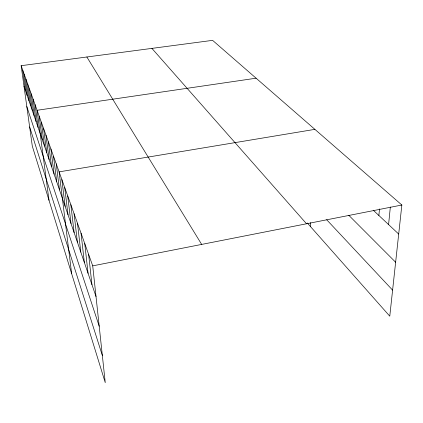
<?xml version="1.0" encoding="UTF-8"?>
<svg xmlns="http://www.w3.org/2000/svg" width="423" height="423" viewBox="0 0 423 423"><rect width="100%" height="100%" fill="white"/><g stroke="black" fill="none" stroke-linecap="round" stroke-linejoin="round"><path stroke-width="0.63" d="M310.35 226.437L310.53 222.641M378.876 215.487L379.489 208.936M388.578 224.571L390.344 207.027M21.15 65.692L92.722 265.861L105.258 382.646L32.307 146.168L21.15 65.692L212.595 40.354L401.85 205.018L389.773 316.182L307.294 222.984M92.722 265.861L401.85 205.018M314.886 129.359L59.114 171.865L71.646 273.686M256.095 78.202L37.092 110.281L49.01 200.312M373.292 210.257L398.699 234.051M348.769 215.27L395.637 262.234M326.641 219.696L392.602 290.136M151.905 48.386L306.543 223.778M86.863 56.994L201.671 244.415M24.005 86.287L96.016 296.539M26.813 106.564L99.199 326.202M29.636 126.916L102.34 355.452M22.699 70.033L25.581 90.882M27.659 83.891L30.604 105.565M25.951 79.122L28.875 100.515M24.301 74.506L27.204 95.624M31.239 93.917L34.237 116.161M29.42 88.819L32.391 110.778M35.072 104.634L38.118 127.492M33.126 99.183L36.145 121.734M39.186 116.135L42.274 139.632M43.606 128.497L46.742 152.671M41.354 122.199L44.468 146.035M48.37 141.827L51.548 166.71M45.943 135.032L49.1 159.556M50.897 148.885L54.096 174.139M56.259 163.886L59.495 189.911M53.525 156.235L56.74 181.869M61.869 179.569L65.137 206.376M67.722 195.944L71.011 223.54M64.735 187.59L68.013 214.784M70.837 204.658L74.136 232.661M74.088 213.747L77.393 242.173M77.483 223.244L80.793 252.097M81.031 233.168L84.346 262.461M84.748 243.558L88.058 273.306M88.64 254.44L91.944 284.653"/></g></svg>
